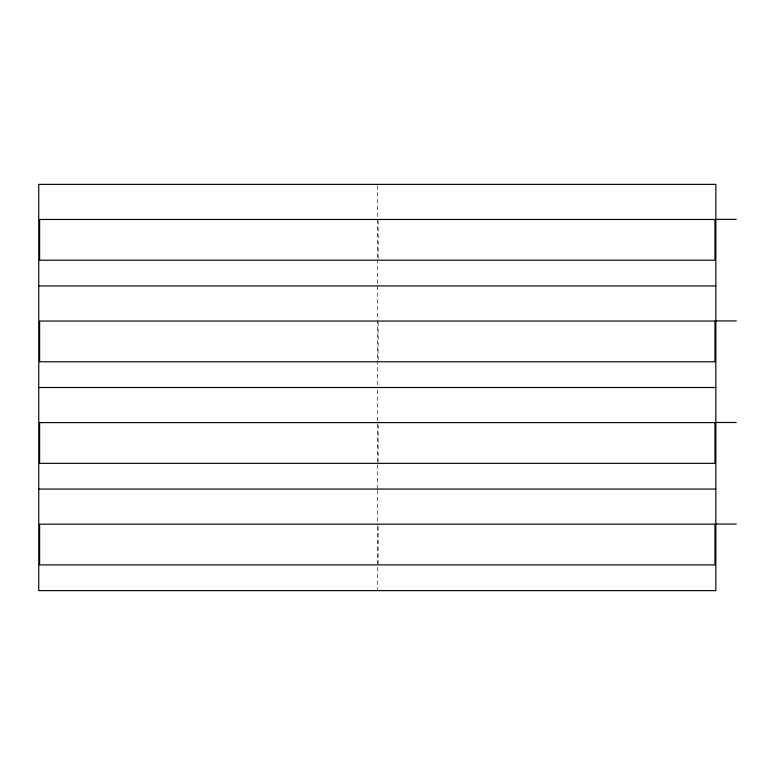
<?xml version="1.0" encoding="UTF-8"?>
<svg xmlns="http://www.w3.org/2000/svg" width="775" height="775" viewBox="0 0 775 775"><rect width="100%" height="100%" fill="white"/><g stroke="black" fill="none" stroke-linecap="round" stroke-linejoin="round"><path stroke-width="0.58" stroke-dasharray="3.88 2.91" d="M378.152 220.575L378.152 260.206M378.152 322.138L378.152 360.569M378.152 424.903L378.152 462.132M378.152 526.467L378.152 563.696M377.289 185.583L377.289 259.005M377.289 259.334L377.289 284.725M377.289 285.936L377.289 387.5M377.289 389.922L377.289 489.064M377.289 490.275L377.289 525.334M377.289 526.467L377.289 589.417"/><path stroke-width="1.16" d="M715.838 219.373L736.25 219.373M38.75 285.936L715.838 285.936M715.838 320.937L736.25 320.937M38.75 387.5L715.838 387.5M715.838 422.501L736.25 422.501M38.75 489.064L715.838 489.064M715.838 524.065L736.25 524.065M715.838 184.373L38.75 184.373L38.75 590.627L715.838 590.627L715.838 184.373M714.976 219.48L39.612 219.48L39.612 260.206L714.976 260.206L714.976 219.48M714.976 321.044L39.612 321.044L39.612 361.77L714.976 361.77L714.976 321.044M714.976 422.608L39.612 422.608L39.612 463.334L714.976 463.334L714.976 422.608M714.976 524.171L39.612 524.171L39.612 564.898L714.976 564.898L714.976 524.171"/></g></svg>
